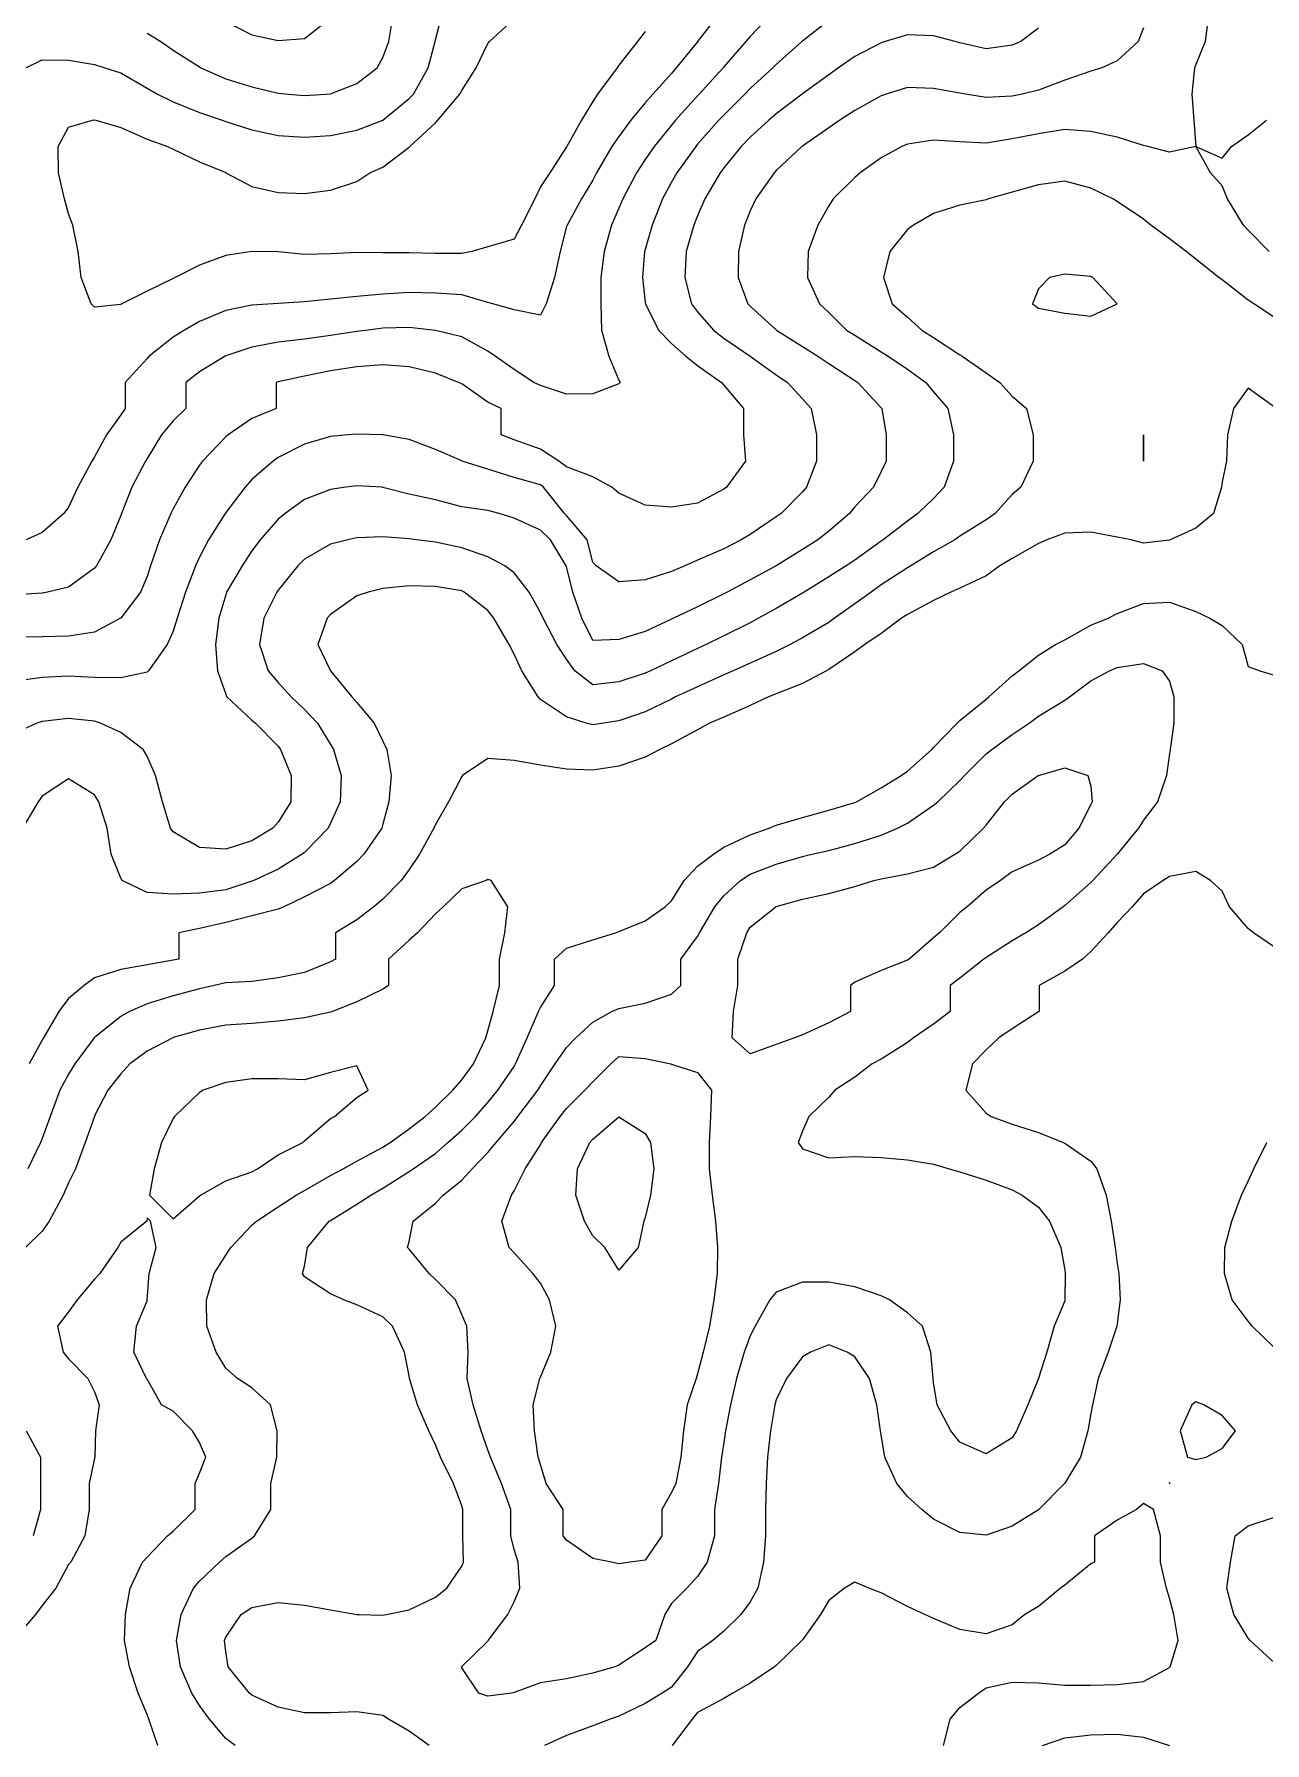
# Model space of a CAD drawing. Header units: inches. Extents: x 450896 to 463247, y 7386701 to 7399440.
# Drawn here: x 455342 to 456717, y 7396433 to 7398342 of the extents above; entities that cross this region are included whole.
import ezdxf

# ---------------------------------------------------------------- set-up
doc = ezdxf.new("R2010")
doc.units = ezdxf.units.IN
doc.header["$MEASUREMENT"] = 0

msp = doc.modelspace()

# ---------------------------------------------------------------- linework, layer by layer
for points, elevation in [([(456164.1, 7398363.1), (456141.6, 7398339.4), (456136.9, 7398333.8), (456112.3, 7398305.6), (456111.4, 7398304.5), (456084.8, 7398275.2), (456083, 7398273.2), (456058.3, 7398245.9), (456053.7, 7398240.5), (456034.3, 7398216.6), (456024.4, 7398202.1), (456014.8, 7398187.3), (455999.3, 7398158.1), (455995.1, 7398147.9), (455986.7, 7398128.8), (455978.7, 7398099.5), (455974.9, 7398070.2), (455974.8, 7398040.9), (455975.7, 7398011.6), (455983.9, 7397982.3), (455995.1, 7397955.5), (455996.6, 7397953), (455995.1, 7397951.3), (455965.8, 7397940.2), (455936.6, 7397940.1), (455907.3, 7397949.5), (455899.9, 7397953), (455878, 7397967.4), (455856.7, 7397982.3), (455848.7, 7397987.8), (455819.4, 7398004), (455790.1, 7398011.2), (455786.9, 7398011.6), (455760.8, 7398014.4), (455731.5, 7398013.5), (455714.8, 7398011.6), (455702.3, 7398010.1), (455673, 7398005.6), (455643.7, 7398001.4), (455614.4, 7397998.2), (455585.1, 7397992.6), (455555.8, 7397982.7), (455555.1, 7397982.3), (455526.5, 7397964.9), (455511.2, 7397953), (455511.2, 7397923.8), (455497.2, 7397910.1), (455484.3, 7397894.5), (455468, 7397868), (455466.3, 7397865.2), (455451.1, 7397835.9), (455439.4, 7397806.6), (455438.7, 7397804.5), (455427.6, 7397777.3), (455411.4, 7397748), (455409.4, 7397745.5), (455380.1, 7397724.3), (455356.8, 7397718.8), (455350.8, 7397717.7), (455321.5, 7397715.9)], 900), ([(456229.4, 7398357.4), (456200.1, 7398334.5), (456199.4, 7398333.8), (456170.8, 7398308.4), (456167, 7398304.5), (456141.6, 7398281.4), (456135.6, 7398275.2), (456112.3, 7398251.8), (456106.8, 7398245.9), (456083, 7398219.1), (456080.9, 7398216.6), (456059.6, 7398187.3), (456053.7, 7398176.8), (456043.7, 7398158.1), (456032.1, 7398128.8), (456024.4, 7398101.6), (456023.8, 7398099.5), (456021.2, 7398070.2), (456024.4, 7398042.3), (456024.6, 7398040.9), (456039.4, 7398011.6), (456053.7, 7397996.4), (456069.9, 7397982.3), (456083, 7397971.9), (456109.7, 7397953), (456112.3, 7397950), (456134.3, 7397923.8), (456134.3, 7397894.5), (456136.3, 7397865.2), (456115.2, 7397835.9), (456112.3, 7397833.7), (456083, 7397818), (456053.7, 7397813.7), (456024.4, 7397815.8), (455995.1, 7397829.2), (455987.3, 7397835.9), (455965.8, 7397847.6), (455936.6, 7397858.7), (455928, 7397865.2), (455907.3, 7397878.6), (455878, 7397889.1), (455863.4, 7397894.5), (455863.4, 7397923.8), (455848.7, 7397931.1), (455819.4, 7397951.4), (455815.9, 7397953), (455790.1, 7397963.5), (455760.8, 7397970.5), (455731.5, 7397972.7), (455702.3, 7397970.4), (455673, 7397966), (455643.7, 7397960), (455614.4, 7397953.7), (455612.2, 7397953), (455612.2, 7397923.8), (455585.1, 7397912.7), (455558.4, 7397894.5), (455555.8, 7397892.2), (455530, 7397865.2), (455526.5, 7397860.5), (455510.5, 7397835.9), (455497.2, 7397811.7), (455494.6, 7397806.6), (455482, 7397777.3), (455471.7, 7397748), (455468, 7397736.2), (455460.8, 7397718.8), (455438.7, 7397689.8), (455438.3, 7397689.5), (455409.4, 7397674.1), (455380.1, 7397669.6), (455350.8, 7397668.7), (455321.5, 7397668.4)], 880), ([(455332.5, 7398304.5), (455350.8, 7398313.5), (455380.1, 7398313.1), (455409.4, 7398308.3), (455420.8, 7398304.5), (455438.7, 7398298.9), (455468, 7398282), (455479.5, 7398275.2), (455497.2, 7398266.7), (455526.5, 7398254.8), (455552, 7398245.9), (455555.8, 7398244.5), (455585.1, 7398235.1), (455614.4, 7398229.1), (455643.7, 7398227.1), (455673, 7398229), (455702.3, 7398234.8), (455731.2, 7398245.9), (455731.5, 7398246.1), (455760.8, 7398270.3), (455765.5, 7398275.2), (455782.1, 7398304.5), (455789.7, 7398333.8), (455790.1, 7398336), (455797.1, 7398363.1)], 920), ([(456105.6, 7398363.1), (456083, 7398333.8), (456083, 7398333.7), (456059.1, 7398304.5), (456053.7, 7398298.3), (456033, 7398275.2), (456024.4, 7398265.4), (456008.3, 7398245.9), (455995.1, 7398228), (455987.1, 7398216.6), (455970.1, 7398187.3), (455965.8, 7398179.1), (455953.4, 7398158.1), (455937.1, 7398128.8), (455936.6, 7398127.2), (455929.4, 7398099.5), (455923, 7398070.2), (455913.7, 7398040.9), (455907.3, 7398028.3), (455878, 7398034.1), (455854.1, 7398040.9), (455848.7, 7398042.2), (455819.4, 7398051), (455790.1, 7398052.9), (455760.8, 7398053.4), (455731.5, 7398051.8), (455702.3, 7398049.2), (455673, 7398046.1), (455643.7, 7398043), (455614.4, 7398041.3), (455608.9, 7398040.9), (455585.1, 7398039.5), (455555.8, 7398033.4), (455526.5, 7398021.1), (455509.9, 7398011.6), (455497.2, 7398003.7), (455470.5, 7397982.3), (455468, 7397979.9), (455443.6, 7397953), (455443.6, 7397923.8), (455438.7, 7397916.7), (455422.8, 7397894.5), (455409.4, 7397870.1), (455406.2, 7397865.2), (455390.6, 7397835.9), (455380.1, 7397813.5), (455375, 7397806.6), (455350.8, 7397785.5), (455332.8, 7397777.3)], 920), ([(455439.8, 7398040.9), (455438.7, 7398040.3), (455409.4, 7398037.1), (455405.7, 7398040.9), (455394.4, 7398070.2), (455390.9, 7398099.5), (455384.9, 7398128.8), (455380.1, 7398141.3), (455375.6, 7398158.1), (455369, 7398187.3), (455368.6, 7398216.6), (455380.1, 7398238.4), (455407, 7398245.9), (455409.4, 7398246.3), (455410.8, 7398245.9), (455438.7, 7398238), (455468, 7398224.9), (455491, 7398216.6), (455497.2, 7398213.7), (455526.5, 7398199.6), (455555.8, 7398187.5), (455556.1, 7398187.3), (455585.1, 7398171.9), (455614.4, 7398165.4), (455643.7, 7398164.1), (455673, 7398168), (455702.3, 7398177.6), (455716.8, 7398187.3), (455731.5, 7398193.5), (455760.8, 7398215.8), (455761.6, 7398216.6), (455790.1, 7398243), (455792.9, 7398245.9), (455817.2, 7398275.2), (455819.4, 7398279.2), (455835.5, 7398304.5), (455848.7, 7398331.6), (455850.6, 7398333.8), (455878, 7398359.3)], 940), ([(455468, 7398343.2), (455483.2, 7398333.8), (455497.2, 7398324.4), (455526.5, 7398305.5), (455528.2, 7398304.5), (455555.8, 7398292.1), (455585.1, 7398283.4), (455614.4, 7398276.3), (455626.1, 7398275.2), (455643.7, 7398273.8), (455667.6, 7398275.2), (455673, 7398275.6), (455702.3, 7398287), (455725, 7398304.5), (455731.5, 7398316), (455737.9, 7398333.8), (455742.9, 7398363.1)], 900), ([(455555.8, 7398356.3), (455585.1, 7398341.6), (455614.4, 7398335.1), (455643.7, 7398337.3), (455673, 7398360.1)], 880), ([(456653.7, 7398363.1), (456649.7, 7398333.8), (456639.4, 7398308.2), (456638, 7398304.5), (456635.1, 7398275.2), (456637.2, 7398245.9), (456639.4, 7398216.6), (456639.4, 7398216.6), (456668.7, 7398203.5), (456679.3, 7398216.6), (456698, 7398229.7), (456718.5, 7398245.9)], 820), ([(456580.9, 7398349.2), (456575.2, 7398333.8), (456551.6, 7398312.3), (456534.3, 7398304.5), (456522.3, 7398300.8), (456493, 7398290.6), (456463.7, 7398279.6), (456445.5, 7398275.2), (456434.4, 7398272.9), (456405.1, 7398271.4), (456382.2, 7398275.2), (456375.9, 7398276.3), (456346.6, 7398281.3), (456317.3, 7398282.6), (456293.4, 7398275.2), (456288, 7398273.4), (456258.7, 7398256.7), (456241.8, 7398245.9), (456229.4, 7398237.6), (456200.1, 7398217.2), (456199.5, 7398216.6), (456170.8, 7398189.9), (456168.4, 7398187.3), (456147.9, 7398158.1), (456141.6, 7398144.6), (456135.2, 7398128.8), (456128.5, 7398099.5), (456128.2, 7398070.2), (456139.2, 7398040.9), (456141.6, 7398038.4), (456170.8, 7398011.9), (456171.2, 7398011.6), (456200.1, 7397993.3), (456217.1, 7397982.3), (456229.4, 7397974.2), (456258.7, 7397955.3), (456262, 7397953), (456288, 7397924.8), (456288.9, 7397923.8), (456293.5, 7397894.5), (456293.5, 7397865.2), (456288, 7397853.5), (456279.5, 7397835.9), (456258.7, 7397814.1), (456252.6, 7397806.6), (456229.4, 7397786.7), (456217.1, 7397777.3), (456200.1, 7397766.3), (456170.8, 7397748.2), (456170.6, 7397748), (456141.6, 7397732.5), (456116, 7397718.8), (456112.3, 7397716.8), (456083, 7397702.5), (456056, 7397689.5), (456053.7, 7397688.4), (456024.4, 7397674.8), (455995.1, 7397665.7), (455965.8, 7397664.9), (455953.6, 7397689.5), (455943.4, 7397718.8), (455936.6, 7397747.3), (455936.3, 7397748), (455918.5, 7397777.3), (455907.3, 7397788.1), (455878, 7397801.4), (455861.1, 7397806.6), (455848.7, 7397810.1), (455819.4, 7397814.1), (455790.1, 7397821.9), (455760.8, 7397828.1), (455731.5, 7397835.8), (455730.7, 7397835.9), (455702.3, 7397837.6), (455690.2, 7397835.9), (455673, 7397833.5), (455643.7, 7397822.3), (455622.3, 7397806.6), (455614.4, 7397800.2), (455594.2, 7397777.3), (455585.1, 7397764.8), (455574.3, 7397748), (455556.8, 7397718.8), (455555.8, 7397715.8), (455548.1, 7397689.5), (455544.3, 7397660.2), (455546.7, 7397630.9), (455555.8, 7397604.7), (455557.1, 7397601.6), (455585.1, 7397575.8), (455589, 7397572.3), (455614.4, 7397546.5), (455617.1, 7397543), (455628.9, 7397513.7), (455628.5, 7397484.5), (455614.4, 7397461.7), (455608.6, 7397455.2), (455585.1, 7397441), (455555.8, 7397431.6), (455526.5, 7397433.6), (455497.2, 7397451), (455494.2, 7397455.2), (455485.4, 7397484.5), (455477.3, 7397513.7), (455468, 7397535.5), (455463.5, 7397543), (455438.7, 7397561.9), (455416.1, 7397572.3), (455409.4, 7397574.4), (455380.1, 7397577.6), (455350.8, 7397574.1), (455344.7, 7397572.3), (455321.5, 7397561.4)], 840), ([(456463.7, 7398349), (456443.8, 7398333.8), (456434.4, 7398329.9), (456405.1, 7398325.6), (456375.9, 7398332.4), (456370.5, 7398333.8), (456346.6, 7398340.2), (456317.3, 7398341.4), (456292.5, 7398333.8), (456288, 7398332.4), (456258.7, 7398317.3), (456240.3, 7398304.5), (456229.4, 7398296.9), (456200.1, 7398275.5), (456199.8, 7398275.2), (456170.8, 7398253.2), (456162.4, 7398245.9), (456141.6, 7398227), (456131.7, 7398216.6), (456112.3, 7398192.8), (456108.1, 7398187.3), (456090.9, 7398158.1), (456083, 7398139.2), (456078.9, 7398128.8), (456070, 7398099.5), (456068.5, 7398070.2), (456076.3, 7398040.9), (456083, 7398031.9), (456100.6, 7398011.6), (456112.3, 7398002.6), (456141.6, 7397982.3), (456141.6, 7397982.3), (456170.8, 7397961.7), (456183.5, 7397953), (456200.1, 7397934.8), (456209.7, 7397923.8), (456215.8, 7397894.5), (456215.8, 7397865.2), (456204.4, 7397835.9), (456200.1, 7397831), (456176.3, 7397806.6), (456170.8, 7397802.7), (456141.6, 7397783), (456131.5, 7397777.3), (456112.3, 7397767.3), (456083, 7397754.5), (456068.6, 7397748), (456053.7, 7397741.7), (456024.4, 7397732.6), (455995.1, 7397730.1), (455969.7, 7397748), (455965.8, 7397752.1), (455959.7, 7397777.3), (455936.6, 7397804.3), (455934.2, 7397806.6), (455910.7, 7397835.9), (455907.3, 7397838.6), (455878, 7397846.9), (455848.7, 7397856), (455819.8, 7397865.2), (455819.4, 7397865.3), (455790.1, 7397878.3), (455760.8, 7397889.4), (455731.5, 7397894.5), (455731, 7397894.5), (455702.3, 7397895.4), (455692.2, 7397894.5), (455673, 7397892.5), (455643.7, 7397883.9), (455614.4, 7397869.2), (455608.7, 7397865.2), (455585.1, 7397844.6), (455577.5, 7397835.9), (455555.8, 7397807.6), (455555.1, 7397806.6), (455536.5, 7397777.3), (455526.5, 7397757.8), (455522, 7397748), (455510.8, 7397718.8), (455501.8, 7397689.5), (455497.2, 7397675.1), (455490.3, 7397660.2), (455469.5, 7397630.9), (455468, 7397629.5), (455438.7, 7397623.1), (455409.4, 7397623.3), (455380.1, 7397625), (455350.8, 7397623.5), (455321.5, 7397619.3)], 860), ([(456024.4, 7398345.2), (456015.8, 7398333.8), (455995.1, 7398307.4), (455993, 7398304.5), (455971, 7398275.2), (455965.8, 7398266.8), (455953.2, 7398245.9), (455936.7, 7398216.6), (455936.6, 7398216.4), (455917.7, 7398187.3), (455907.3, 7398171.7), (455901.1, 7398158.1), (455886.4, 7398128.8), (455878, 7398113), (455848.7, 7398104.5), (455830.8, 7398099.5), (455819.4, 7398097.1), (455790.1, 7398097.2), (455760.8, 7398097.7), (455731.5, 7398097.7), (455702.3, 7398098.1), (455673, 7398096.8), (455643.7, 7398095.9), (455614.4, 7398099.1), (455585.1, 7398099.5), (455555.8, 7398094.9), (455526.5, 7398084), (455499.2, 7398070.2), (455497.2, 7398069.3), (455468, 7398055.2), (455439.8, 7398040.9)], 940), ([(456721.3, 7398099.5), (456698, 7398123), (456692.7, 7398128.8), (456674.7, 7398158.1), (456668.7, 7398172.7), (456655.9, 7398187.3), (456639.4, 7398216.6), (456610.2, 7398210.2), (456585.9, 7398216.6), (456580.9, 7398217.8), (456551.6, 7398227.2), (456522.3, 7398233.4), (456493, 7398235.6), (456463.7, 7398230.7), (456434.4, 7398225.4), (456405.1, 7398220.3), (456375.9, 7398222), (456346.6, 7398223.9), (456317.3, 7398219.3), (456311.2, 7398216.6), (456288, 7398204.1), (456264.5, 7398187.3), (456258.7, 7398182.2), (456234.2, 7398158.1), (456229.4, 7398150.3), (456217.2, 7398128.8), (456206.4, 7398099.5), (456205.6, 7398070.2), (456219, 7398040.9), (456229.4, 7398031.2), (456249.4, 7398011.6), (456258.7, 7398005.7), (456288, 7397987.2), (456295.7, 7397982.3), (456317.3, 7397967.8), (456337.7, 7397953), (456346.6, 7397942.5), (456362.6, 7397923.8), (456368.7, 7397894.5), (456368.7, 7397865.2), (456358.5, 7397835.9), (456346.6, 7397823.5), (456329.1, 7397806.6), (456317.3, 7397798.2), (456290.2, 7397777.3), (456288, 7397775.8), (456258.7, 7397754.3), (456249, 7397748), (456229.4, 7397735.7), (456202.1, 7397718.8), (456200.1, 7397717.6), (456170.8, 7397700.3), (456151, 7397689.5), (456141.6, 7397684.6), (456112.3, 7397670), (456092.6, 7397660.2), (456083, 7397655.6), (456053.7, 7397642.1), (456030.3, 7397630.9), (456024.4, 7397628.2), (455995.1, 7397618.5), (455965.8, 7397615.1), (455945.7, 7397630.9), (455936.6, 7397643.9), (455925.8, 7397660.2), (455910.4, 7397689.5), (455907.3, 7397696.1), (455894.9, 7397718.8), (455878, 7397740.4), (455867.5, 7397748), (455848.7, 7397758.1), (455819.4, 7397768.3), (455790.1, 7397774.5), (455768.9, 7397777.3), (455760.8, 7397778.4), (455731.5, 7397780.4), (455702.3, 7397779.5), (455692.4, 7397777.3), (455673, 7397772.4), (455643.7, 7397755.6), (455636.4, 7397748), (455614.4, 7397720.9), (455612.9, 7397718.8), (455598.5, 7397689.5), (455593.5, 7397660.2), (455603.2, 7397630.9), (455614.4, 7397617.7), (455629.1, 7397601.6), (455643.7, 7397587.8), (455658.2, 7397572.3), (455673, 7397548.4), (455676.2, 7397543), (455684.8, 7397513.7), (455683.7, 7397484.5), (455673, 7397460.7), (455670.3, 7397455.2), (455643.7, 7397428), (455641.1, 7397425.9), (455614.4, 7397409.1), (455587.2, 7397396.6), (455585.1, 7397395.7), (455555.8, 7397386.1), (455526.5, 7397382.4), (455497.2, 7397381.2), (455468, 7397383.3), (455440.3, 7397396.6), (455438.7, 7397399.3), (455428, 7397425.9), (455423.5, 7397455.2), (455414.3, 7397484.5), (455409.4, 7397492.1), (455380.1, 7397510.2), (455350.8, 7397490.8), (455346.5, 7397484.5), (455328.7, 7397455.2)], 820), ([(456727.3, 7398025.6), (456704.2, 7398040.9), (456698, 7398044.9), (456668.7, 7398067.5), (456665.1, 7398070.2), (456639.4, 7398090.8), (456628.7, 7398099.5), (456610.2, 7398113.4), (456589.3, 7398128.8), (456580.9, 7398135.3), (456551.6, 7398155.3), (456546.7, 7398158.1), (456522.3, 7398170.1), (456493, 7398177.9), (456463.7, 7398174), (456434.4, 7398165.8), (456407.8, 7398158.1), (456405.1, 7398157.1), (456375.9, 7398151.1), (456346.6, 7398141.9), (456324.2, 7398128.8), (456317.3, 7398124), (456297.8, 7398099.5), (456290.6, 7398070.2), (456300.4, 7398040.9), (456317.3, 7398025.9), (456333.3, 7398011.6), (456346.6, 7398003.1), (456375.9, 7397984), (456378.5, 7397982.3), (456405.1, 7397963.9), (456420.5, 7397953), (456434.4, 7397937.7), (456450.3, 7397923.8), (456457.7, 7397894.5), (456457.7, 7397865.2), (456444, 7397835.9), (456434.4, 7397828), (456415.2, 7397806.6), (456405.1, 7397799.6), (456375.9, 7397781.2), (456370.2, 7397777.3), (456346.6, 7397763.7), (456321.1, 7397748), (456317.3, 7397745.8), (456288, 7397726.8), (456276.7, 7397718.8), (456258.7, 7397705.7), (456235.9, 7397689.5), (456229.4, 7397684.7), (456200.1, 7397667.6), (456186.5, 7397660.2), (456170.8, 7397652.4), (456141.6, 7397639.4), (456122.6, 7397630.9), (456112.3, 7397626.2), (456083, 7397612.9), (456058.3, 7397601.6), (456053.7, 7397599.3), (456024.4, 7397585.1), (455995.1, 7397574.8), (455978, 7397572.3), (455965.8, 7397570.4), (455958.3, 7397572.3), (455936.6, 7397579.4), (455907.3, 7397598.7), (455904.7, 7397601.6), (455886.6, 7397630.9), (455878, 7397649.4), (455872.6, 7397660.2), (455855.5, 7397689.5), (455848.7, 7397698.3), (455822.3, 7397718.8), (455819.4, 7397720.2), (455790.1, 7397725.1), (455760.8, 7397725.9), (455731.5, 7397722.7), (455714.9, 7397718.8), (455702.3, 7397714.5), (455673, 7397693.7), (455669.1, 7397689.5), (455658.9, 7397660.2), (455672.9, 7397630.9), (455673, 7397630.8), (455696.9, 7397601.6), (455702.3, 7397595.3), (455721.6, 7397572.3), (455731.5, 7397552.1), (455735.9, 7397543), (455740.6, 7397513.7), (455738, 7397484.5), (455731.5, 7397459.5), (455730.4, 7397455.2), (455710.2, 7397425.9), (455702.3, 7397417.7), (455677.4, 7397396.6), (455673, 7397393.3), (455643.7, 7397378.3), (455620.6, 7397367.3), (455614.4, 7397364.7), (455585.1, 7397357), (455555.8, 7397349.5), (455526.5, 7397343), (455503.4, 7397338), (455503.4, 7397308.7), (455497.2, 7397307.4), (455468, 7397302.2), (455438.7, 7397297.3), (455409.4, 7397287.7), (455397.6, 7397279.4), (455380.1, 7397264.6), (455369.4, 7397250.2), (455352.4, 7397220.9), (455350.8, 7397218.2), (455336.4, 7397191.6)], 800), ([(456522.3, 7398027.2), (456551.4, 7398040.9), (456524.5, 7398070.2), (456522.3, 7398071.3), (456493, 7398074), (456476, 7398070.2), (456463.7, 7398057.6), (456457, 7398040.9), (456463.7, 7398036.2), (456493, 7398030.6), (456522.3, 7398027.2)], 780), ([(456727.3, 7397925.4), (456698, 7397946.5), (456681.4, 7397923.8), (456674.7, 7397894.5), (456673.7, 7397865.2), (456668.7, 7397842), (456668.2, 7397835.9), (456659.1, 7397806.6), (456639.4, 7397790.2), (456610.9, 7397777.3), (456610.2, 7397776.9), (456580.9, 7397773.6), (456567.1, 7397777.3), (456551.6, 7397780.1), (456522.3, 7397785.9), (456493, 7397784.7), (456473.1, 7397777.3), (456463.7, 7397773.2), (456434.4, 7397756.5), (456420.6, 7397748), (456405.1, 7397737.1), (456375.9, 7397723.1), (456365.8, 7397718.8), (456346.6, 7397709.5), (456317.3, 7397693.9), (456310.7, 7397689.5), (456288, 7397672.7), (456269.8, 7397660.2), (456258.7, 7397652), (456229.4, 7397632.3), (456226.8, 7397630.9), (456200.1, 7397616.6), (456170.8, 7397605), (456162.1, 7397601.6), (456141.6, 7397592.2), (456112.3, 7397579.2), (456096.2, 7397572.3), (456083, 7397564.9), (456053.7, 7397549.1), (456040.8, 7397543), (456024.4, 7397534.4), (455995.1, 7397524.4), (455965.8, 7397519.7), (455936.6, 7397521), (455907.3, 7397525.4), (455878, 7397530.8), (455848.7, 7397532.7), (455820.5, 7397513.7), (455819.4, 7397512.8), (455804.7, 7397484.5), (455790.1, 7397459.3), (455788.4, 7397455.2), (455772.4, 7397425.9), (455760.8, 7397408.7), (455751.8, 7397396.6), (455731.5, 7397375.8), (455721.2, 7397367.3), (455702.3, 7397352.7), (455678.5, 7397338), (455678.5, 7397308.7), (455673, 7397305.7), (455643.7, 7397293.9), (455614.4, 7397288), (455585.1, 7397283.8), (455555.8, 7397282.3), (455542.8, 7397279.4), (455526.5, 7397275.4), (455497.2, 7397267.8), (455468, 7397258.7), (455448.4, 7397250.2), (455438.7, 7397244.5), (455409.4, 7397221.3), (455409, 7397220.9), (455387.5, 7397191.6), (455380.1, 7397180.1), (455370.7, 7397162.3), (455359.9, 7397133), (455350.8, 7397108.2), (455348.9, 7397103.7), (455334.7, 7397074.4)], 780), ([(456580.9, 7397865.2), (456580.9, 7397865.2), (456580.9, 7397865.2), (456580.9, 7397894.5), (456580.9, 7397894.5), (456580.9, 7397894.5), (456580.9, 7397865.2)], 800), ([(455783, 7396430.1), (455760.8, 7396446.2), (455737.6, 7396459.4), (455731.5, 7396463.8), (455702.3, 7396467.6), (455673, 7396466.6), (455643.7, 7396466.7), (455614.4, 7396473.1), (455585.1, 7396486.5), (455582.5, 7396488.7), (455558.7, 7396518), (455555.8, 7396535.3), (455554.5, 7396547.3), (455555.8, 7396551), (455573.2, 7396576.6), (455585.1, 7396584.3), (455614.4, 7396589.9), (455643.7, 7396586.9), (455673, 7396581.8), (455702.3, 7396576.6), (455704.8, 7396576.6), (455731.5, 7396575.8), (455735, 7396576.6), (455760.8, 7396581.7), (455790.1, 7396595.7), (455802.8, 7396605.8), (455819.4, 7396630.3), (455821.5, 7396635.1), (455820.6, 7396664.4), (455820.6, 7396693.7), (455819.4, 7396697.8), (455810.3, 7396723), (455795.8, 7396752.3), (455790.1, 7396766), (455782.6, 7396781.6), (455770.1, 7396810.8), (455761.3, 7396840.1), (455760.8, 7396843.2), (455755.7, 7396869.4), (455742.3, 7396898.7), (455731.5, 7396909), (455702.3, 7396922.4), (455687.8, 7396928), (455673, 7396934.9), (455643.7, 7396953.8), (455641.7, 7396957.3), (455643.7, 7396965.5), (455647.1, 7396986.6), (455671.5, 7397015.9), (455673, 7397016.8), (455702.3, 7397034.9), (455717.8, 7397045.1), (455731.5, 7397052.8), (455760.8, 7397071.4), (455765.1, 7397074.4), (455790.1, 7397091.6), (455804, 7397103.7), (455819.4, 7397117.5), (455834.8, 7397133), (455848.7, 7397148.6), (455859.7, 7397162.3), (455878, 7397188.8), (455879.7, 7397191.6), (455892.4, 7397220.9), (455905.4, 7397250.2), (455907.3, 7397254.7), (455923.1, 7397279.4), (455923.1, 7397308.7), (455936.6, 7397321.1), (455965.8, 7397330.2), (455991.2, 7397338), (455995.1, 7397339.4), (456024.4, 7397351.5), (456046.6, 7397367.3), (456053.7, 7397374), (456068, 7397396.6), (456083, 7397412.7), (456100.7, 7397425.9), (456112.3, 7397433.8), (456141.6, 7397447.7), (456162.9, 7397455.2), (456170.8, 7397458.4), (456200.1, 7397466.8), (456229.4, 7397475), (456258.7, 7397483.8), (456260.3, 7397484.5), (456288, 7397500.2), (456310.3, 7397513.7), (456317.3, 7397518.8), (456344.4, 7397543), (456346.6, 7397545.3), (456372.7, 7397572.3), (456375.9, 7397575.2), (456405.1, 7397599.2), (456408.2, 7397601.6), (456434.4, 7397625.1), (456441.8, 7397630.9), (456463.7, 7397648.5), (456482.6, 7397660.2), (456493, 7397665.5), (456522.3, 7397681.9), (456541.7, 7397689.5), (456551.6, 7397694.7), (456580.9, 7397706), (456610.2, 7397707.6), (456639.4, 7397697.2), (456655.2, 7397689.5), (456668.7, 7397681.6), (456691.2, 7397660.2), (456698, 7397635.6), (456711.1, 7397630.9), (456727.3, 7397626.1)], 780), ([(455875.5, 7396488.7), (455848.7, 7396485.1), (455838.7, 7396488.7), (455819.4, 7396517), (455819.2, 7396518), (455819.4, 7396518.2), (455848.7, 7396546.7), (455849.1, 7396547.3), (455871.1, 7396576.6), (455878, 7396590.5), (455884.2, 7396605.8), (455882.4, 7396635.1), (455878, 7396649.2), (455874.2, 7396664.4), (455874.2, 7396693.7), (455864, 7396723), (455851.6, 7396752.3), (455848.7, 7396760.6), (455841.2, 7396781.6), (455832.3, 7396810.8), (455825.4, 7396840.1), (455826.5, 7396869.4), (455825.2, 7396898.7), (455819.4, 7396911.7), (455812.4, 7396928), (455790.1, 7396950.8), (455783, 7396957.3), (455760.8, 7396984.7), (455759, 7396986.6), (455760.8, 7396993.4), (455765.4, 7397015.9), (455790.1, 7397036.1), (455798.9, 7397045.1), (455819.4, 7397061.7), (455831.3, 7397074.4), (455848.7, 7397092.5), (455858.1, 7397103.7), (455878, 7397127.4), (455882.3, 7397133), (455904.5, 7397162.3), (455907.3, 7397167), (455924, 7397191.6), (455936.6, 7397210), (455947.1, 7397220.9), (455965.8, 7397238.2), (455987, 7397250.2), (455995.1, 7397253.7), (456024.4, 7397259.5), (456053.7, 7397269.6), (456064.1, 7397279.4), (456064.1, 7397308.7), (456083, 7397334), (456085.1, 7397338), (456102.1, 7397367.3), (456112.3, 7397379.4), (456130.7, 7397396.6), (456141.6, 7397403.8), (456170.8, 7397414.8), (456200.1, 7397423.4), (456210.5, 7397425.9), (456229.4, 7397430.2), (456258.7, 7397437.9), (456288, 7397447.3), (456306.1, 7397455.2), (456317.3, 7397460.7), (456346.6, 7397480.6), (456351.2, 7397484.5), (456375.9, 7397508.2), (456381, 7397513.7), (456405.1, 7397538), (456411.5, 7397543), (456434.4, 7397559.6), (456453.4, 7397572.3), (456463.7, 7397580), (456493, 7397598.1), (456498.5, 7397601.6), (456522.3, 7397619.6), (456542.9, 7397630.9), (456551.6, 7397634.7), (456580.9, 7397639.2), (456601.9, 7397630.9), (456610.2, 7397619.4), (456615, 7397601.6), (456614.7, 7397572.3), (456610.9, 7397543), (456610.2, 7397538.5), (456606.5, 7397513.7), (456596.6, 7397484.5), (456580.9, 7397463.8), (456575.4, 7397455.2), (456551.6, 7397426), (456551.5, 7397425.9), (456524.4, 7397396.6), (456522.3, 7397394.4), (456493, 7397368.5), (456491.3, 7397367.3), (456463.7, 7397347), (456449.6, 7397338), (456434.4, 7397329), (456405.1, 7397310.6), (456402.8, 7397308.7), (456375.9, 7397287.3), (456365.2, 7397279.4), (456365.2, 7397250.2), (456346.6, 7397236), (456324.1, 7397220.9), (456317.3, 7397215.7), (456288, 7397197), (456278, 7397191.6), (456258.7, 7397176.9), (456236.4, 7397162.3), (456229.4, 7397154.6), (456207.1, 7397133), (456200.1, 7397116.4), (456195.1, 7397103.7), (456200.1, 7397096.7), (456229.4, 7397086.8), (456258.7, 7397088.2), (456288, 7397086.9), (456317.3, 7397084.3), (456346.6, 7397079.7), (456363.9, 7397074.4), (456375.9, 7397071.1), (456405.1, 7397061.6), (456434.4, 7397050.9), (456445.4, 7397045.1), (456463.7, 7397031.4), (456476.1, 7397015.9), (456488.5, 7396986.6), (456493, 7396961.3), (456493.5, 7396957.3), (456493.3, 7396928), (456493, 7396927.1), (456481.3, 7396898.7), (456473, 7396869.4), (456463.7, 7396840.5), (456463.6, 7396840.1), (456451.9, 7396810.8), (456439.3, 7396781.6), (456434.4, 7396773.9), (456405.1, 7396756.1), (456375.9, 7396769.1), (456365.8, 7396781.6), (456350.6, 7396810.8), (456346.6, 7396835.8), (456346.2, 7396840.1), (456343.5, 7396869.4), (456334.2, 7396898.7), (456317.3, 7396913.7), (456297.1, 7396928), (456288, 7396932.4), (456258.7, 7396942.6), (456229.4, 7396947.7), (456200.1, 7396947.7), (456170.8, 7396936.6), (456163.7, 7396928), (456147.1, 7396898.7), (456141.6, 7396887.7), (456135.1, 7396869.4), (456126.5, 7396840.1), (456119.7, 7396810.8), (456114.2, 7396781.6), (456112.3, 7396768.8), (456109.8, 7396752.3), (456106.3, 7396723), (456101.7, 7396693.7), (456101.7, 7396664.4), (456093.6, 7396635.1), (456083, 7396618.9), (456070.9, 7396605.8), (456053.7, 7396588.7), (456046.4, 7396576.6), (456036.2, 7396547.3), (456024.4, 7396539.2), (455995.1, 7396520), (455990.3, 7396518), (455965.8, 7396511), (455936.6, 7396504.7), (455907.3, 7396500), (455878, 7396489.2), (455875.5, 7396488.7)], 800), ([(456191, 7397220.9), (456170.8, 7397213.3), (456141.6, 7397202.9), (456121.5, 7397220.9), (456122.9, 7397250.2), (456127.7, 7397279.4), (456127.7, 7397308.7), (456137.8, 7397338), (456141.6, 7397344.4), (456170.5, 7397367.3), (456170.8, 7397367.4), (456200.1, 7397375.8), (456229.4, 7397382), (456258.7, 7397389.9), (456279.6, 7397396.6), (456288, 7397398.4), (456317.3, 7397404), (456346.6, 7397411.6), (456370.1, 7397425.9), (456375.9, 7397429.2), (456402.2, 7397455.2), (456405.1, 7397458.4), (456425.8, 7397484.5), (456434.4, 7397493), (456463.5, 7397513.7), (456463.7, 7397513.9), (456493, 7397522.5), (456518.8, 7397513.7), (456522.3, 7397501.8), (456523.7, 7397484.5), (456522.3, 7397481.5), (456508.9, 7397455.2), (456493, 7397436.4), (456476.2, 7397425.9), (456463.7, 7397419.3), (456434.4, 7397406.3), (456421.2, 7397396.6), (456405.1, 7397385.8), (456383.9, 7397367.3), (456375.9, 7397360.9), (456353, 7397338), (456346.6, 7397332.6), (456319.3, 7397308.7), (456317.3, 7397307.4), (456288, 7397295.9), (456258.7, 7397282.9), (456253.8, 7397279.4), (456253.8, 7397250.2), (456229.4, 7397237.7), (456200.1, 7397224.2), (456191, 7397220.9)], 820), ([(456727.3, 7397322.1), (456703.7, 7397338), (456698, 7397342.9), (456677.2, 7397367.3), (456668.7, 7397384.8), (456656, 7397396.6), (456639.4, 7397406.5), (456610.2, 7397401.1), (456602.9, 7397396.6), (456580.9, 7397381.7), (456568.3, 7397367.3), (456551.6, 7397349.5), (456541.5, 7397338), (456522.3, 7397317.2), (456512.7, 7397308.7), (456493, 7397295.3), (456464.3, 7397279.4), (456464.3, 7397250.2), (456463.7, 7397249.8), (456434.4, 7397231), (456419.4, 7397220.9), (456405.1, 7397207.2), (456389.9, 7397191.6), (456382.7, 7397162.3), (456405.1, 7397136.7), (456410.9, 7397133), (456434.4, 7397124.5), (456463.7, 7397115), (456491.2, 7397103.7), (456493, 7397103), (456522.3, 7397083), (456528.8, 7397074.4), (456539.3, 7397045.1), (456544.8, 7397015.9), (456549.2, 7396986.6), (456551.6, 7396968.8), (456553.4, 7396957.3), (456555.1, 7396928), (456551.6, 7396901.7), (456551.2, 7396898.7), (456541.7, 7396869.4), (456530.5, 7396840.1), (456524.1, 7396810.8), (456522.3, 7396800.9), (456518.8, 7396781.6), (456510.5, 7396752.3), (456493, 7396723.1), (456492.9, 7396723), (456464.1, 7396693.7), (456463.7, 7396693.4), (456434.4, 7396675), (456405.1, 7396665.2), (456375.9, 7396668.2), (456346.6, 7396683.1), (456333.5, 7396693.7), (456317.3, 7396708.3), (456305.4, 7396723), (456292, 7396752.3), (456288, 7396777.3), (456287.2, 7396781.6), (456283, 7396810.8), (456274.9, 7396840.1), (456258.7, 7396864.5), (456250, 7396869.4), (456229.4, 7396877.8), (456209.2, 7396869.4), (456200.1, 7396864.5), (456182.4, 7396840.1), (456170.8, 7396816.5), (456169.2, 7396810.8), (456164.4, 7396781.6), (456161.1, 7396752.3), (456159.6, 7396723), (456158.8, 7396693.7), (456158.8, 7396664.4), (456156.4, 7396635.1), (456150.1, 7396605.8), (456141.6, 7396590.5), (456131.4, 7396576.6), (456112.3, 7396557.9), (456100.1, 7396547.3), (456083, 7396535.1), (456071.8, 7396518), (456053.7, 7396495.1), (456043.4, 7396488.7), (456024.4, 7396477), (455995.1, 7396462.9), (455985.3, 7396459.4), (455965.8, 7396452), (455936.6, 7396441.3), (455912, 7396430.1)], 780), ([(455566.3, 7396430.1), (455555.8, 7396437.8), (455537.8, 7396459.4), (455526.5, 7396474.8), (455518.1, 7396488.7), (455505.5, 7396518), (455501, 7396547.3), (455506.2, 7396576.6), (455519.8, 7396605.8), (455526.5, 7396613.6), (455549, 7396635.1), (455555.8, 7396641.1), (455585.1, 7396661.7), (455588, 7396664.4), (455606.2, 7396693.7), (455606.2, 7396723), (455613.1, 7396752.3), (455613.5, 7396781.6), (455605.9, 7396810.8), (455585.1, 7396829.9), (455569, 7396840.1), (455555.8, 7396851.6), (455545.2, 7396869.4), (455534.9, 7396898.7), (455534.3, 7396928), (455543, 7396957.3), (455555.8, 7396978.1), (455561.4, 7396986.6), (455585.1, 7397011.4), (455590.4, 7397015.9), (455614.4, 7397031.9), (455634.6, 7397045.1), (455643.7, 7397050.3), (455673, 7397066.9), (455687.2, 7397074.4), (455702.3, 7397082.8), (455731.5, 7397098.8), (455739.7, 7397103.7), (455760.8, 7397119), (455778.5, 7397133), (455790.1, 7397143.3), (455809.5, 7397162.3), (455819.4, 7397173.7), (455832.6, 7397191.6), (455846.3, 7397220.9), (455848.7, 7397228.6), (455854.6, 7397250.2), (455861.7, 7397279.4), (455861.7, 7397308.7), (455867.7, 7397338), (455871, 7397367.3), (455852.3, 7397396.6), (455848.7, 7397397.7), (455846.7, 7397396.6), (455819.4, 7397387.4), (455798.8, 7397367.3), (455790.1, 7397359.5), (455770, 7397338), (455760.8, 7397329.9), (455737.6, 7397308.7), (455737.6, 7397279.4), (455731.5, 7397275.1), (455702.3, 7397261), (455675.2, 7397250.2), (455673, 7397249.3), (455643.7, 7397243), (455614.4, 7397239.4), (455585.1, 7397236.8), (455555.8, 7397235), (455526.5, 7397229.3), (455497.2, 7397221.1), (455496.6, 7397220.9), (455468, 7397206), (455448.7, 7397191.6), (455438.7, 7397180.7), (455424.1, 7397162.3), (455409.4, 7397133.5), (455409.2, 7397133), (455399, 7397103.7), (455387.9, 7397074.4), (455380.1, 7397058.8), (455374.3, 7397045.1), (455358.7, 7397015.9), (455350.8, 7397004.9), (455332.3, 7396986.6)], 760), ([(455526.5, 7397044.3), (455527.7, 7397045.1), (455555.8, 7397060.9), (455585.1, 7397071), (455591.5, 7397074.4), (455614.4, 7397090), (455641.8, 7397103.7), (455643.7, 7397105.7), (455673, 7397130.7), (455677.2, 7397133), (455702.3, 7397154.1), (455714.9, 7397162.3), (455702.3, 7397189.5), (455673, 7397182.1), (455643.7, 7397173.9), (455614.4, 7397174.8), (455585.1, 7397174.8), (455555.8, 7397170.9), (455530.8, 7397162.3), (455526.5, 7397159.6), (455498.7, 7397133), (455497.2, 7397130.6), (455484.3, 7397103.7), (455476.1, 7397074.4), (455470.6, 7397045.1), (455497.2, 7397018.4), (455526.5, 7397044.3)], 740), ([(456007.5, 7396635.1), (455995.1, 7396633.2), (455986.8, 7396635.1), (455965.8, 7396639.2), (455936.6, 7396659.7), (455932.9, 7396664.4), (455932.9, 7396693.7), (455913.9, 7396723), (455907.3, 7396744), (455905, 7396752.3), (455900.7, 7396781.6), (455899.3, 7396810.8), (455906.7, 7396840.1), (455907.3, 7396841.5), (455919, 7396869.4), (455924.5, 7396898.7), (455917.4, 7396928), (455907.3, 7396946.8), (455898.8, 7396957.3), (455878, 7396980.6), (455872.6, 7396986.6), (455864.4, 7397015.9), (455874.9, 7397045.1), (455878, 7397049.8), (455890.2, 7397074.4), (455907.3, 7397101.1), (455908.7, 7397103.7), (455929.4, 7397133), (455936.6, 7397141.7), (455956.8, 7397162.3), (455965.8, 7397171.8), (455986, 7397191.6), (455995.1, 7397199.8), (456024.4, 7397197.7), (456052.9, 7397191.6), (456053.7, 7397191.3), (456083, 7397182.1), (456098.5, 7397162.3), (456097.3, 7397133), (456096, 7397103.7), (456096, 7397074.4), (456099.2, 7397045.1), (456102.9, 7397015.9), (456105.3, 7396986.6), (456104.9, 7396957.3), (456101.2, 7396928), (456096.4, 7396898.7), (456089.1, 7396869.4), (456083, 7396845.2), (456081.2, 7396840.1), (456071.1, 7396810.8), (456067.3, 7396781.6), (456064.3, 7396752.3), (456058.6, 7396723), (456053.7, 7396712.8), (456043.1, 7396693.7), (456043.1, 7396664.4), (456024.4, 7396637.2), (456007.5, 7396635.1)], 820), ([(456016.5, 7396986.6), (455995.1, 7396961.3), (455979.3, 7396986.6), (455965.8, 7396999.6), (455956.5, 7397015.9), (455947.1, 7397045.1), (455948.6, 7397074.4), (455962.5, 7397103.7), (455965.8, 7397107.7), (455995.1, 7397132.5), (456024.4, 7397113.9), (456030.5, 7397103.7), (456034.1, 7397074.4), (456030.4, 7397045.1), (456024.4, 7397020.2), (456023, 7397015.9), (456016.5, 7396986.6)], 840), ([(456727.3, 7396874.4), (456702.3, 7396898.7), (456698, 7396904.3), (456680.1, 7396928), (456671.4, 7396957.3), (456671.7, 7396986.6), (456679.8, 7397015.9), (456690.3, 7397045.1), (456698, 7397060.6), (456704.4, 7397074.4), (456718.9, 7397103.7)], 780), ([(455480, 7396430.1), (455469.8, 7396459.4), (455468, 7396464.8), (455458.1, 7396488.7), (455448.2, 7396518), (455442.9, 7396547.3), (455443.8, 7396576.6), (455449.2, 7396605.8), (455463, 7396635.1), (455468, 7396640.4), (455490.8, 7396664.4), (455497.2, 7396669.6), (455521.6, 7396693.7), (455521.6, 7396723), (455526.5, 7396734.4), (455533.7, 7396752.3), (455526.5, 7396768.5), (455518.6, 7396781.6), (455497.2, 7396803.5), (455484.1, 7396810.8), (455468, 7396839.5), (455467.2, 7396840.1), (455453.1, 7396869.4), (455456.1, 7396898.7), (455468, 7396926.8), (455468.2, 7396928), (455470.2, 7396957.3), (455478.3, 7396986.6), (455471.9, 7397015.9), (455468, 7397019.6), (455467.6, 7397015.9), (455438.7, 7396992.6), (455435.5, 7396986.6), (455415.4, 7396957.3), (455409.4, 7396951.2), (455390.1, 7396928), (455380.1, 7396914.5), (455367.9, 7396898.7), (455374.4, 7396869.4), (455380.1, 7396862), (455401.7, 7396840.1), (455409.4, 7396825.3), (455414.5, 7396810.8), (455410.5, 7396781.6), (455409.8, 7396752.3), (455409.4, 7396751.2), (455403.5, 7396723), (455403.5, 7396693.7), (455398.6, 7396664.4), (455383, 7396635.1), (455380.1, 7396632.4), (455366, 7396605.8), (455350.8, 7396586.6), (455343.5, 7396576.6), (455321.5, 7396550.8)], 740), ([(456639.4, 7396749.6), (456651, 7396752.3), (456668.7, 7396761.8), (456683.8, 7396781.6), (456668.7, 7396798.7), (456648.3, 7396810.8), (456639.4, 7396814), (456635, 7396810.8), (456621.8, 7396781.6), (456630.1, 7396752.3), (456639.4, 7396749.6)], 760), ([(455332.9, 7396781.6), (455349, 7396752.3), (455349.1, 7396723), (455349.1, 7396693.7), (455340.6, 7396664.4)], 760), ([(456610.2, 7396722.4), (456610.4, 7396723), (456610.2, 7396724.1), (456609.9, 7396723), (456610.2, 7396722.4)], 760), ([(456357.5, 7396430.1), (456365.1, 7396459.4), (456375.9, 7396472.7), (456396.8, 7396488.7), (456405.1, 7396494.6), (456434.4, 7396501), (456463.7, 7396500.3), (456493, 7396497.6), (456522.3, 7396497.6), (456551.6, 7396498.3), (456580.9, 7396501.5), (456610.2, 7396517.3), (456610.8, 7396518), (456619.8, 7396547.3), (456614.7, 7396576.6), (456610.2, 7396594.9), (456606.5, 7396605.8), (456600, 7396635.1), (456600, 7396664.4), (456592.1, 7396693.7), (456580.9, 7396700.6), (456573.1, 7396693.7), (456551.6, 7396681.9), (456526.1, 7396664.4), (456526.1, 7396635.1), (456522.3, 7396632.9), (456493, 7396609.2), (456488.4, 7396605.8), (456463.7, 7396585.4), (456448.4, 7396576.6), (456434.4, 7396564.9), (456405.1, 7396555), (456375.9, 7396559.6), (456346.6, 7396571.9), (456336.8, 7396576.6), (456317.3, 7396585.4), (456288, 7396600.5), (456274.3, 7396605.8), (456258.7, 7396612.5), (456247.2, 7396605.8), (456229.4, 7396592.3), (456220.2, 7396576.6), (456200.1, 7396548.2), (456199.5, 7396547.3), (456170.8, 7396519.5), (456168.8, 7396518), (456141.6, 7396499.7), (456122.4, 7396488.7), (456112.3, 7396482.5), (456083, 7396466.9), (456077, 7396459.4), (456054.5, 7396430.1)], 760), ([(456727.3, 7396522.4), (456700.1, 7396547.3), (456698, 7396549.9), (456681.9, 7396576.6), (456674.2, 7396605.8), (456678.3, 7396635.1), (456683.5, 7396664.4), (456698, 7396675.6), (456727.3, 7396685.4)], 780), ([(456468.3, 7396430.1), (456493, 7396438.5), (456522.3, 7396442.2), (456551.6, 7396442.6), (456580.9, 7396439.5), (456610.2, 7396430.2)], 780)]:
    msp.add_lwpolyline(points, dxfattribs=dict(elevation=elevation))

doc.saveas('drawing.dxf')
